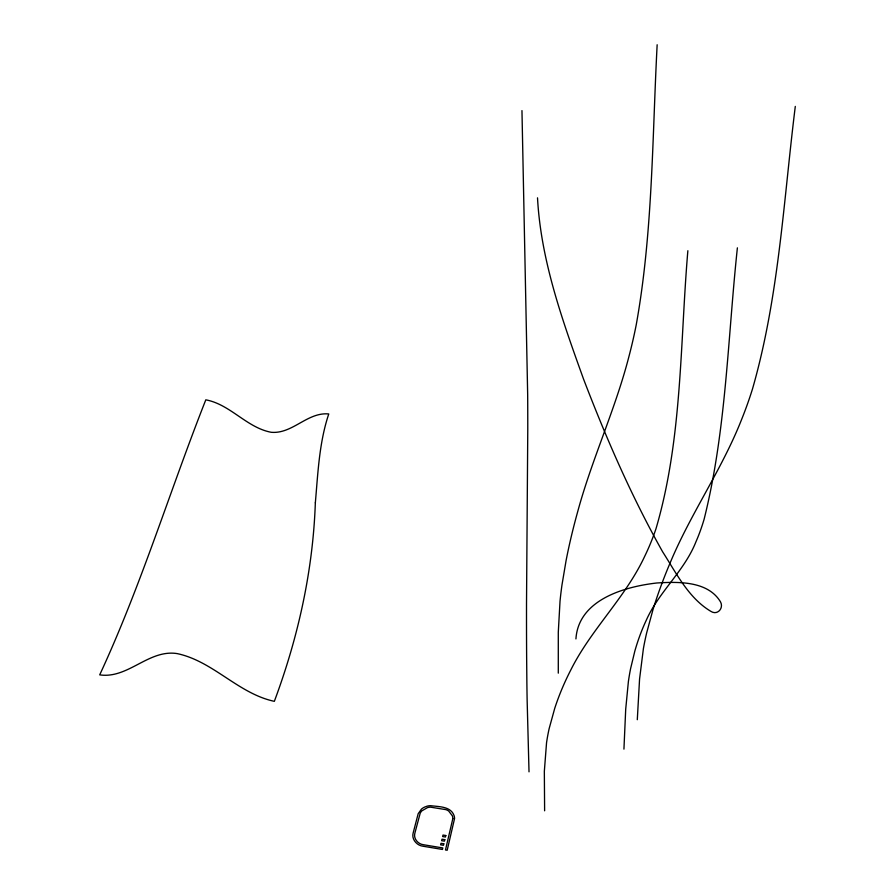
<?xml version="1.0" encoding="UTF-8"?>
<svg xmlns="http://www.w3.org/2000/svg" width="895" height="895" viewBox="0 0 895 895"><rect width="100%" height="100%" fill="white"/><g stroke="black" fill="none" stroke-linecap="round" stroke-linejoin="round"><path stroke-width="1.34" d="M623.938 749.126L625.706 709.209L628.379 681.632A902.272 315.633 51.8 0 1 630.583 668.677L634.823 651.124A1274.927 425.606 49.4 0 1 646.156 620.515C658.787 591.774 684.406 571.133 695.963 541.743A478.21 186.227 68.5 0 0 704.108 519.257C726.281 430.584 727.702 338.344 737.39 247.837M657.154 44.75C652.231 138.121 652.835 232.376 636.255 324.684A569.164 369.78 -43.1 0 1 628.805 357.015C615.212 409.653 591.931 459.135 577.722 511.571A592.143 242.869 -54 0 0 566.076 560.617L561.982 584.927A499.41 211.265 -53.3 0 0 560.024 601.261L558.29 632.239L558.29 673.152M637.296 719.703L639.567 679.048L643.393 648.662A557.137 272.695 -35.2 0 1 646.66 632.899L652.97 609.696A670.903 318.128 -36.2 0 1 669.84 563.593C690.325 514.088 721.661 469.931 741.373 420.057A556.153 396.183 -20.9 0 0 752.505 388.911C778.907 297.039 783.539 200.804 795.297 106.404M687.863 250.712C679.954 343.49 682.438 438.796 655.946 528.878A537.414 353.637 25.1 0 1 644.792 556.119C625.56 597.457 591.203 629.163 570.876 669.818A883.208 439.691 0.4 0 0 554.743 708.303L549.161 728.564A699.342 360.752 2.2 0 0 546.543 742.794L544.339 771.322L544.619 810.803M575.932 638.929C578.427 599.818 624.229 586.695 656.785 582.992C678.298 581.66 707.9 580.855 720.509 601.887C723.977 608.208 717.398 615.659 710.887 611.363C688.479 598.028 676.307 573.124 662.68 551.879C631.568 496.613 606.251 438.27 583.551 379.111C562.463 320.5 540.848 260.568 537.515 197.829M529.023 771.848L527.133 700.136A474.887 21.681 -88.1 0 1 526.875 683.075L526.64 657.12A553.535 24.467 -88.2 0 1 526.517 603.331L527.77 429.41A695.739 57 -87 0 0 527.67 394.695L521.964 110.6M452.825 818.623L445.486 849.97L447.187 850.25L454.559 818.556A12.597 10.908 -5.4 0 0 453.989 815.345C450.509 806.126 438.561 806.798 430.652 805.69A12.183 10.539 -6.4 0 0 426.982 806.205L424.644 807.077A13.828 11.971 -6.3 0 0 421.467 809.091L418.178 813.712L413.188 832.853C411.286 839.241 416.869 845.585 423.122 846.245L442.443 849.456L442.801 847.945L423.503 844.735C418.088 844.153 413.244 838.66 414.877 833.133L420.191 813.231A10.427 9.017 -6.4 0 1 421.903 810.836L427.452 807.626A10.561 9.129 -6.4 0 1 430.629 807.167L445.934 809.639A10.628 9.196 -5.5 0 1 448.686 811.038L452.344 815.815A11.188 9.7 -5.5 0 1 452.825 818.623M315.342 502.8C312.981 570.831 298.08 637.676 274.34 701.333C238.283 693.636 213.234 661.215 177.143 653.596C148.626 649.121 128.119 679.07 99.703 674.864C141.153 585.576 169.714 491.221 205.805 399.83C230.373 404.406 246.651 427.665 271.207 432.285C292.553 434.198 307.377 411.901 328.767 413.949C319.179 442.533 317.96 473.007 315.342 502.8M443.808 843.795L443.45 845.294L440.62 844.824L440.989 843.325L443.808 843.795M444.815 839.655L444.446 841.143L441.627 840.685L441.996 839.186L444.815 839.655M445.811 835.527L445.453 837.015L442.633 836.556L443.003 835.057L445.811 835.527"/></g></svg>
